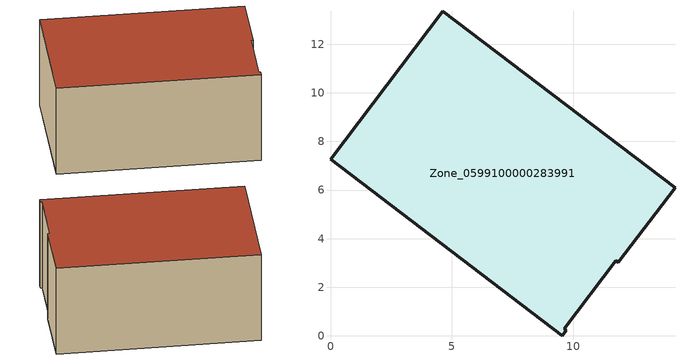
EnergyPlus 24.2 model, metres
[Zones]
Zone_0599100000283991
 floor ground (C_G): 11.84,3.02 11.75,3.1 9.62,0.29 9.71,0.23 9.54,0 0,7.27 4.63,13.36 14.18,6.09 z1.24
 wall outside (C_F): 11.84,3.02 14.18,6.09 4.63,13.36 0,7.27 9.54,0 9.71,0.23 9.62,0.29 11.75,3.1 11.84,3.02 z1.24:7.07
 roof outside (C_R): 11.75,3.1 11.84,3.02 14.18,6.09 4.63,13.36 0,7.27 9.54,0 9.71,0.23 9.62,0.29 z7.07
[BUILDING]
Pand.0599100000283991: North Axis=0; Terrain=City; Loads Convergence Tolerance Value=0.04; Temperature Convergence Tolerance Value=0.4; Solar Distribution=FullExterior; Maximum Number of Warmup Days=25; Minimum Number of Warmup Days=1
[Site:Location]
Rotterdam.The.Hague.AP_ZH_NLD Design_Conditions: Latitude=51.96; Longitude=4.45; Time Zone=1; Elevation=-4.5
[SITE:GROUNDTEMPERATURE:BUILDINGSURFACE]
18, 18, 18, 18, 18, 18, 18, 18, 18, 18, 18, 18
[MATERIAL] Thermal Absorptance=0.9; Solar Absorptance=0.7; Visible Absorptance=0.7
Name | Roughness | Thickness | Conductivity | Density | Specific Heat
G.D.1975-1991 | MediumSmooth | 0.15 | 0.288461 | 540 | 1210
F.D.1975-1991 | Rough | 0.3 | 0.230769 | 1920 | 840
R.D.1975-1991 | MediumRough | 0.2 | 0.153846 | 1500 | 1000
[CONSTRUCTION]
C_G: G.D.1975-1991
C_F: F.D.1975-1991
C_R: R.D.1975-1991
[ZONE]
Zone_0599100000283991: Type=1; Multiplier=1; Ceiling Height=Autocalculate; Volume=Autocalculate; Floor Area=autocalculate; Part of Total Floor Area=Yes
[ZONEINFILTRATION:DESIGNFLOWRATE]
Infil_Zone_0599100000283991: Zone or ZoneList or Space or SpaceList=Zone_0599100000283991; Schedule=AlwaysOn; Design Flow Rate Calculation Method=Flow/Area; Flow Rate per Floor Area=0.0042; Constant Term Coefficient=1; Temperature Term Coefficient=0; Velocity Term Coefficient=0; Velocity Squared Term Coefficient=0
[HVACTEMPLATE:ZONE:IDEALLOADSAIRSYSTEM]
Zone_0599100000283991: Maximum Heating Supply Air Temperature=50; Minimum Cooling Supply Air Temperature=13; Maximum Heating Supply Air Humidity Ratio=0.0156; Minimum Cooling Supply Air Humidity Ratio=0.0077; Heating Limit=NoLimit; Cooling Limit=NoLimit; Dehumidification Control Type=ConstantSensibleHeatRatio; Cooling Sensible Heat Ratio=0.7; Dehumidification Setpoint=60; Humidification Control Type=None; Humidification Setpoint=30; Outdoor Air Method=None; Outdoor Air Flow Rate per Person=0.00944; Outdoor Air Flow Rate per Zone Floor Area=0; Outdoor Air Flow Rate per Zone=0; Demand Controlled Ventilation Type=None; Outdoor Air Economizer Type=NoEconomizer; Heat Recovery Type=None; Sensible Heat Recovery Effectiveness=0.7; Latent Heat Recovery Effectiveness=0.65
[ZONECONTROL:THERMOSTAT]
ThermostatControl_Zone_0599100000283991: Zone or ZoneList=Zone_0599100000283991; Control Type Schedule=DualSetpointControlType; Control 1=Thermostat_Zone_0599100000283991; Temperature Difference Between Cutout And Setpoint=0
[THERMOSTATSETPOINT:DUALSETPOINT]
Thermostat_Zone_0599100000283991: Heating Setpoint Temperature Schedule=HeatingSetpoint_Zone_0599100000283991; Cooling Setpoint Temperature Schedule=CoolingSetpoint_Zone_0599100000283991
[SCHEDULE:COMPACT]
HeatingSetpoint_Zone_0599100000283991: Through: 12/31, For: AllDays, Until: 24:00, 21
CoolingSetpoint_Zone_0599100000283991: Through: 12/31, For: AllDays, Until: 24:00, 24
DualSetpointControlType: Through: 12/31, For: AllDays, Until: 24:00, 4
AlwaysOn: Through: 12/31, For: AllDays, Until: 24:00, 1
